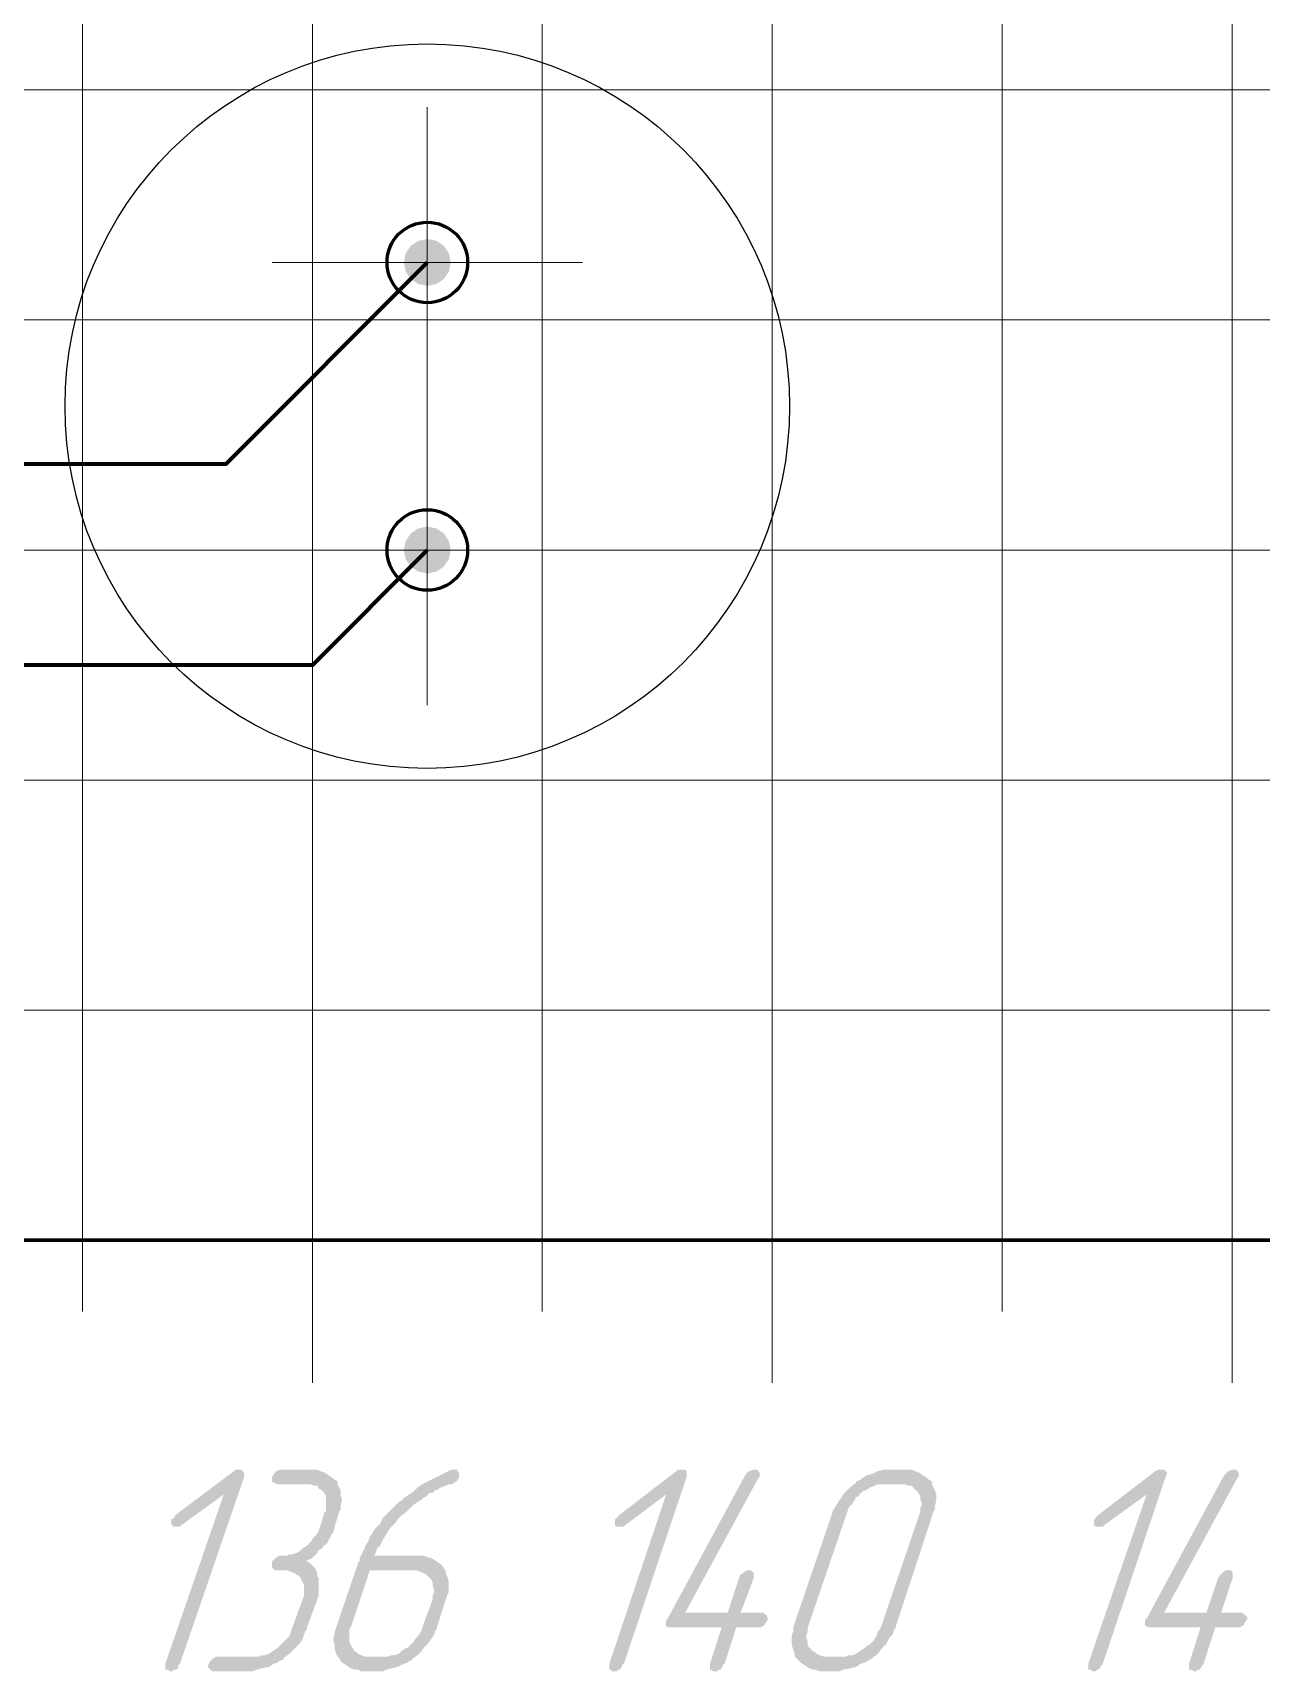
# Model space of a CAD drawing. Extents: x 260 to 1101, y 70 to 664.
# Drawn here: x 594.46 to 615.82, y 375.29 to 403.78 of the extents above; entities that cross this region are included whole.
import ezdxf

# ---------------------------------------------------------------- set-up
doc = ezdxf.new("R2010")
doc.units = 0
doc.header["$MEASUREMENT"] = 0
doc.layers.add('PDF _Геометрия', color=7, linetype='CONTINUOUS')
doc.layers.add('PDF _Сплошная заливка', color=7, linetype='CONTINUOUS')

msp = doc.modelspace()

# ---------------------------------------------------------------- hatches: boundary and pattern name
at = {"layer": 'PDF _Сплошная заливка', "true_color": 0xffffff, "transparency": 33554559}
for points in [[(600.909, 399.786), (600.94, 399.942), (601.028, 400.075), (601.161, 400.163), (601.317, 400.194), (601.317, 399.786)], [(601.317, 399.378), (601.161, 399.409), (601.028, 399.498), (600.94, 399.63), (600.909, 399.786), (601.317, 399.786)], [(601.725, 399.786), (601.693, 399.63), (601.605, 399.498), (601.473, 399.409), (601.317, 399.378), (601.317, 399.786)], [(600.909, 394.786), (600.94, 394.942), (601.028, 395.075), (601.161, 395.163), (601.317, 395.194), (601.317, 394.786)], [(601.317, 394.378), (601.161, 394.41), (601.028, 394.498), (600.94, 394.63), (600.909, 394.786), (601.317, 394.786)], [(601.725, 394.786), (601.693, 394.63), (601.605, 394.498), (601.473, 394.41), (601.317, 394.378), (601.317, 394.786)]]:
    msp.add_hatch(color=7, dxfattribs=at).paths.add_polyline_path(points)
at = {"layer": 'PDF _Сплошная заливка', "transparency": 33554559}
for points in [[(601.317, 399.786), (601.317, 400.194), (601.473, 400.163), (601.605, 400.075), (601.693, 399.942), (601.725, 399.786)], [(601.317, 394.786), (601.317, 395.194), (601.473, 395.163), (601.605, 395.075), (601.693, 394.942), (601.725, 394.786)], [(598.056, 378.797), (598.082, 378.797), (598.107, 378.772), (598.107, 378.772), (598.132, 378.746), (598.132, 378.721), (598.132, 378.67), (597.015, 375.419), (597.015, 375.419), (596.99, 375.394), (596.99, 375.343), (596.939, 375.317), (596.939, 375.317), (596.914, 375.317), (596.888, 375.292), (596.837, 375.292), (596.837, 375.292), (596.837, 375.292), (596.812, 375.317), (596.761, 375.317), (596.761, 375.317), (596.761, 375.343), (596.761, 375.368), (596.761, 375.419), (597.777, 378.365), (597.041, 377.832), (597.041, 377.832), (597.015, 377.807), (596.99, 377.807), (596.964, 377.807), (596.939, 377.807), (596.914, 377.807), (596.888, 377.807), (596.888, 377.832), (596.863, 377.832), (596.863, 377.857), (596.863, 377.883), (596.863, 377.934), (596.863, 377.934), (596.888, 377.934), (596.914, 377.959), (596.939, 378.01), (597.955, 378.772), (597.955, 378.772), (597.98, 378.797), (598.005, 378.797), (598.031, 378.797)], [(599.351, 378.797), (599.402, 378.797), (599.453, 378.772), (599.529, 378.746), (599.605, 378.696), (599.681, 378.645), (599.707, 378.619), (599.757, 378.594), (599.757, 378.569), (599.757, 378.543), (599.783, 378.492), (599.808, 378.442), (599.808, 378.365), (599.834, 378.264), (599.808, 378.162), (599.808, 378.111), (599.783, 378.061), (599.707, 377.807), (599.681, 377.705), (599.656, 377.68), (599.63, 377.629), (599.63, 377.603), (599.63, 377.603), (599.605, 377.603), (599.605, 377.578), (599.58, 377.527), (599.529, 377.476), (599.503, 377.476), (599.503, 377.451), (599.478, 377.426), (599.427, 377.4), (599.402, 377.349), (599.351, 377.299), (599.3, 377.248), (599.224, 377.222), (599.224, 377.197), (599.25, 377.197), (599.275, 377.172), (599.3, 377.146), (599.326, 377.121), (599.376, 377.07), (599.402, 376.994), (599.402, 376.943), (599.402, 376.943), (599.427, 376.918), (599.427, 376.867), (599.427, 376.816), (599.427, 376.765), (599.427, 376.689), (599.427, 376.613), (599.402, 376.537), (599.224, 376.054), (599.224, 376.029), (599.224, 376.029), (599.224, 376.003), (599.199, 376.003), (599.173, 375.927), (599.148, 375.851), (599.097, 375.775), (599.021, 375.698), (598.919, 375.597), (598.818, 375.521), (598.818, 375.521), (598.818, 375.495), (598.792, 375.495), (598.767, 375.47), (598.742, 375.47), (598.716, 375.444), (598.64, 375.419), (598.564, 375.368), (598.437, 375.343), (598.335, 375.317), (598.285, 375.292), (598.234, 375.292), (597.599, 375.292), (597.574, 375.292), (597.548, 375.317), (597.523, 375.343), (597.523, 375.343), (597.498, 375.368), (597.498, 375.394), (597.523, 375.419), (597.523, 375.419), (597.523, 375.444), (597.548, 375.47), (597.574, 375.495), (597.574, 375.495), (597.599, 375.521), (597.65, 375.546), (597.675, 375.546), (598.335, 375.546), (598.386, 375.546), (598.437, 375.571), (598.488, 375.571), (598.564, 375.597), (598.64, 375.648), (598.716, 375.698), (598.716, 375.698), (598.742, 375.724), (598.767, 375.749), (598.818, 375.8), (598.869, 375.851), (598.919, 375.902), (598.945, 375.978), (598.97, 376.054), (599.148, 376.537), (599.148, 376.562), (599.173, 376.587), (599.173, 376.613), (599.173, 376.664), (599.173, 376.714), (599.173, 376.791), (599.148, 376.841), (599.123, 376.892), (599.123, 376.918), (599.097, 376.918), (599.097, 376.943), (599.046, 376.968), (599.021, 376.994), (598.945, 377.019), (598.894, 377.045), (598.818, 377.045), (598.691, 377.045), (598.666, 377.045), (598.64, 377.07), (598.615, 377.095), (598.615, 377.095), (598.615, 377.121), (598.615, 377.146), (598.615, 377.172), (598.615, 377.172), (598.615, 377.197), (598.64, 377.222), (598.666, 377.248), (598.666, 377.248), (598.691, 377.273), (598.742, 377.299), (598.767, 377.299), (598.818, 377.299), (598.869, 377.299), (598.919, 377.324), (598.97, 377.324), (599.046, 377.349), (599.123, 377.4), (599.173, 377.451), (599.199, 377.451), (599.224, 377.476), (599.25, 377.502), (599.3, 377.553), (599.326, 377.603), (599.376, 377.654), (599.427, 377.73), (599.453, 377.807), (599.529, 378.061), (599.554, 378.061), (599.554, 378.086), (599.554, 378.137), (599.554, 378.162), (599.554, 378.238), (599.554, 378.289), (599.554, 378.34), (599.503, 378.416), (599.503, 378.416), (599.503, 378.416), (599.478, 378.442), (599.427, 378.467), (599.402, 378.518), (599.351, 378.518), (599.275, 378.543), (599.199, 378.543), (598.691, 378.543), (598.666, 378.569), (598.64, 378.569), (598.615, 378.594), (598.615, 378.594), (598.615, 378.619), (598.615, 378.645), (598.615, 378.67), (598.615, 378.67), (598.64, 378.696), (598.64, 378.721), (598.666, 378.746), (598.691, 378.772), (598.716, 378.772), (598.742, 378.797), (598.792, 378.797), (599.326, 378.797)], [(605.775, 378.797), (605.8, 378.797), (605.826, 378.772), (605.826, 378.772), (605.826, 378.746), (605.826, 378.721), (605.826, 378.67), (604.734, 375.419), (604.709, 375.419), (604.709, 375.394), (604.683, 375.343), (604.658, 375.317), (604.658, 375.317), (604.632, 375.317), (604.607, 375.292), (604.556, 375.292), (604.556, 375.292), (604.531, 375.292), (604.506, 375.317), (604.48, 375.317), (604.48, 375.317), (604.48, 375.343), (604.48, 375.368), (604.48, 375.419), (605.47, 378.365), (604.759, 377.832), (604.759, 377.832), (604.734, 377.807), (604.683, 377.807), (604.658, 377.807), (604.658, 377.807), (604.632, 377.807), (604.607, 377.807), (604.582, 377.832), (604.582, 377.832), (604.582, 377.857), (604.582, 377.883), (604.582, 377.934), (604.582, 377.934), (604.582, 377.934), (604.607, 377.959), (604.658, 378.01), (605.648, 378.772), (605.648, 378.772), (605.673, 378.797), (605.699, 378.797), (605.75, 378.797), (605.75, 378.797)], [(607.019, 378.797), (607.045, 378.797), (607.07, 378.772), (607.07, 378.772), (607.095, 378.746), (607.095, 378.721), (607.095, 378.67), (607.07, 378.645), (605.8, 376.308), (606.537, 376.308), (606.74, 376.918), (606.74, 376.918), (606.74, 376.943), (606.765, 376.968), (606.791, 376.994), (606.816, 376.994), (606.816, 377.019), (606.841, 377.019), (606.867, 377.045), (606.892, 377.045), (606.918, 377.045), (606.918, 377.045), (606.943, 377.045), (606.968, 377.019), (606.994, 377.019), (606.994, 376.994), (606.994, 376.968), (606.994, 376.918), (606.765, 376.308), (607.172, 376.308), (607.172, 376.283), (607.197, 376.283), (607.222, 376.257), (607.222, 376.257), (607.222, 376.232), (607.248, 376.206), (607.222, 376.181), (607.222, 376.181), (607.222, 376.156), (607.197, 376.13), (607.172, 376.079), (607.172, 376.079), (607.146, 376.079), (607.121, 376.054), (607.07, 376.054), (606.689, 376.054), (606.486, 375.419), (606.461, 375.419), (606.461, 375.394), (606.435, 375.343), (606.41, 375.317), (606.384, 375.317), (606.384, 375.317), (606.359, 375.292), (606.308, 375.292), (606.308, 375.292), (606.283, 375.292), (606.257, 375.317), (606.232, 375.317), (606.232, 375.317), (606.232, 375.343), (606.232, 375.368), (606.232, 375.419), (606.435, 376.054), (605.547, 376.054), (605.521, 376.054), (605.496, 376.054), (605.47, 376.079), (605.47, 376.079), (605.47, 376.105), (605.47, 376.13), (605.47, 376.181), (605.496, 376.206), (606.841, 378.696), (606.841, 378.696), (606.867, 378.721), (606.867, 378.746), (606.918, 378.772), (606.994, 378.797), (606.994, 378.797)], [(614.103, 378.797), (614.129, 378.797), (614.154, 378.772), (614.154, 378.772), (614.179, 378.746), (614.179, 378.721), (614.154, 378.67), (613.062, 375.419), (613.062, 375.419), (613.037, 375.394), (613.012, 375.343), (612.986, 375.317), (612.986, 375.317), (612.961, 375.317), (612.935, 375.292), (612.885, 375.292), (612.885, 375.292), (612.885, 375.292), (612.859, 375.317), (612.808, 375.317), (612.808, 375.317), (612.808, 375.343), (612.808, 375.368), (612.808, 375.419), (613.824, 378.365), (613.088, 377.832), (613.088, 377.832), (613.062, 377.807), (613.037, 377.807), (612.986, 377.807), (612.986, 377.807), (612.961, 377.807), (612.935, 377.807), (612.91, 377.832), (612.91, 377.832), (612.91, 377.857), (612.91, 377.883), (612.91, 377.934), (612.91, 377.934), (612.935, 377.934), (612.935, 377.959), (612.986, 378.01), (613.976, 378.772), (614.002, 378.772), (614.002, 378.797), (614.053, 378.797), (614.078, 378.797), (614.078, 378.797)], [(615.347, 378.797), (615.373, 378.797), (615.398, 378.772), (615.398, 378.772), (615.424, 378.746), (615.424, 378.721), (615.424, 378.67), (615.398, 378.645), (614.129, 376.308), (614.865, 376.308), (615.068, 376.918), (615.068, 376.918), (615.094, 376.943), (615.094, 376.968), (615.144, 376.994), (615.144, 376.994), (615.144, 377.019), (615.17, 377.019), (615.195, 377.045), (615.246, 377.045), (615.246, 377.045), (615.271, 377.045), (615.297, 377.045), (615.322, 377.019), (615.322, 377.019), (615.322, 376.994), (615.322, 376.968), (615.322, 376.918), (615.119, 376.308), (615.5, 376.308), (615.5, 376.283), (615.525, 376.283), (615.551, 376.257), (615.551, 376.257), (615.576, 376.232), (615.576, 376.206), (615.576, 376.181), (615.551, 376.181), (615.551, 376.156), (615.525, 376.13), (615.5, 376.079), (615.5, 376.079), (615.474, 376.079), (615.449, 376.054), (615.398, 376.054), (615.017, 376.054), (614.814, 375.419), (614.814, 375.419), (614.789, 375.394), (614.763, 375.343), (614.738, 375.317), (614.738, 375.317), (614.713, 375.317), (614.687, 375.292), (614.637, 375.292), (614.637, 375.292), (614.637, 375.292), (614.611, 375.317), (614.56, 375.317), (614.56, 375.317), (614.56, 375.343), (614.56, 375.368), (614.56, 375.419), (614.763, 376.054), (613.875, 376.054), (613.875, 376.054), (613.849, 376.054), (613.824, 376.079), (613.799, 376.079), (613.799, 376.105), (613.799, 376.13), (613.799, 376.181), (613.824, 376.206), (615.17, 378.696), (615.17, 378.696), (615.195, 378.721), (615.221, 378.746), (615.246, 378.772), (615.322, 378.797)]]:
    msp.add_hatch(color=256, dxfattribs=at).paths.add_polyline_path(points)
h = msp.add_hatch(color=256, dxfattribs=at)
h.paths.add_polyline_path([(601.078, 377.045), (600.316, 377.045), (599.986, 376.054), (599.96, 376.029), (599.96, 376.003), (599.96, 375.978), (599.96, 375.927), (599.96, 375.876), (599.96, 375.8), (599.986, 375.749), (600.011, 375.698), (600.011, 375.698), (600.037, 375.673), (600.037, 375.648), (600.087, 375.622), (600.113, 375.597), (600.164, 375.571), (600.24, 375.546), (600.316, 375.546), (600.595, 375.546), (600.621, 375.546), (600.697, 375.571), (600.748, 375.571), (600.824, 375.597), (600.875, 375.648), (600.951, 375.698), (600.976, 375.698), (601.002, 375.724), (601.027, 375.749), (601.078, 375.8), (601.103, 375.851), (601.154, 375.902), (601.205, 375.978), (601.23, 376.054), (601.408, 376.537), (601.408, 376.562), (601.408, 376.587), (601.408, 376.613), (601.433, 376.664), (601.433, 376.714), (601.408, 376.791), (601.408, 376.841), (601.382, 376.892), (601.357, 376.918), (601.357, 376.918), (601.332, 376.943), (601.306, 376.968), (601.255, 376.994), (601.205, 377.019), (601.129, 377.045)], flags=0)
h.paths.add_polyline_path([(601.839, 378.797), (601.839, 378.772), (601.865, 378.746), (601.865, 378.746), (601.865, 378.721), (601.865, 378.696), (601.865, 378.67), (601.865, 378.67), (601.865, 378.645), (601.839, 378.619), (601.839, 378.619), (601.839, 378.594), (601.814, 378.594), (601.789, 378.569), (601.738, 378.543), (601.687, 378.543), (601.636, 378.518), (601.509, 378.467), (601.509, 378.442), (601.484, 378.442), (601.459, 378.442), (601.433, 378.416), (601.408, 378.391), (601.357, 378.391), (601.281, 378.315), (601.255, 378.315), (601.23, 378.289), (601.205, 378.264), (601.154, 378.238), (601.078, 378.188), (601.027, 378.137), (600.951, 378.061), (600.849, 377.984), (600.849, 377.984), (600.824, 377.959), (600.798, 377.934), (600.773, 377.883), (600.722, 377.832), (600.671, 377.781), (600.621, 377.705), (600.595, 377.654), (600.57, 377.629), (600.57, 377.603), (600.544, 377.578), (600.519, 377.527), (600.494, 377.476), (600.443, 377.426), (600.418, 377.349), (600.392, 377.299), (601.179, 377.299), (601.205, 377.299), (601.255, 377.299), (601.332, 377.273), (601.408, 377.248), (601.484, 377.197), (601.56, 377.146), (601.585, 377.121), (601.611, 377.07), (601.611, 377.07), (601.636, 377.045), (601.636, 376.994), (601.662, 376.943), (601.687, 376.867), (601.687, 376.765), (601.687, 376.664), (601.662, 376.613), (601.636, 376.537), (601.484, 376.054), (601.484, 376.029), (601.484, 376.029), (601.459, 376.003), (601.459, 376.003), (601.433, 375.927), (601.382, 375.851), (601.332, 375.775), (601.255, 375.698), (601.179, 375.597), (601.078, 375.521), (601.078, 375.521), (601.052, 375.495), (601.052, 375.495), (601.027, 375.47), (601.002, 375.47), (600.976, 375.444), (600.9, 375.419), (600.798, 375.368), (600.697, 375.343), (600.595, 375.317), (600.544, 375.292), (600.468, 375.292), (600.189, 375.292), (600.164, 375.292), (600.113, 375.317), (600.062, 375.317), (599.986, 375.343), (599.91, 375.394), (599.834, 375.444), (599.808, 375.47), (599.783, 375.521), (599.783, 375.521), (599.783, 375.521), (599.757, 375.546), (599.732, 375.597), (599.707, 375.673), (599.707, 375.749), (599.681, 375.825), (599.681, 375.876), (599.707, 375.927), (599.707, 375.978), (599.732, 376.054), (600.113, 377.172), (600.113, 377.172), (600.113, 377.197), (600.138, 377.197), (600.138, 377.248), (600.164, 377.299), (600.189, 377.349), (600.214, 377.4), (600.24, 377.476), (600.291, 377.553), (600.316, 377.629), (600.367, 377.705), (600.418, 377.781), (600.494, 377.857), (600.544, 377.959), (600.621, 378.035), (600.697, 378.111), (600.697, 378.111), (600.722, 378.137), (600.748, 378.162), (600.773, 378.188), (600.824, 378.238), (600.875, 378.264), (600.925, 378.315), (601.002, 378.365), (601.078, 378.416), (601.154, 378.492), (601.23, 378.543), (601.332, 378.594), (601.433, 378.645), (601.535, 378.696), (601.636, 378.746), (601.738, 378.797), (601.789, 378.797), (601.814, 378.797)], flags=0)
h = msp.add_hatch(color=256, dxfattribs=at)
h.paths.add_polyline_path([(609.533, 378.543), (609.254, 378.543), (609.228, 378.543), (609.152, 378.543), (609.101, 378.518), (609.025, 378.492), (608.949, 378.442), (608.873, 378.416), (608.873, 378.391), (608.847, 378.391), (608.822, 378.34), (608.771, 378.315), (608.746, 378.264), (608.695, 378.188), (608.644, 378.137), (608.619, 378.061), (607.933, 376.054), (607.933, 376.029), (607.933, 376.003), (607.933, 375.978), (607.908, 375.927), (607.908, 375.876), (607.933, 375.8), (607.933, 375.749), (607.959, 375.698), (607.984, 375.698), (607.984, 375.673), (608.01, 375.648), (608.06, 375.622), (608.086, 375.597), (608.136, 375.571), (608.213, 375.546), (608.263, 375.546), (608.568, 375.546), (608.594, 375.546), (608.644, 375.571), (608.72, 375.571), (608.771, 375.597), (608.847, 375.648), (608.924, 375.698), (608.924, 375.698), (608.949, 375.724), (609, 375.749), (609.025, 375.775), (609.076, 375.825), (609.127, 375.902), (609.152, 375.978), (609.203, 376.054), (609.888, 378.061), (609.888, 378.061), (609.888, 378.086), (609.888, 378.137), (609.914, 378.162), (609.914, 378.213), (609.888, 378.289), (609.888, 378.34), (609.838, 378.416), (609.838, 378.416), (609.838, 378.416), (609.812, 378.442), (609.787, 378.467), (609.736, 378.518), (609.685, 378.518), (609.609, 378.543)], flags=0)
h.paths.add_polyline_path([(609.685, 378.797), (609.736, 378.797), (609.787, 378.772), (609.863, 378.746), (609.939, 378.696), (610.015, 378.645), (610.041, 378.619), (610.092, 378.594), (610.092, 378.569), (610.092, 378.543), (610.117, 378.492), (610.142, 378.442), (610.168, 378.365), (610.168, 378.264), (610.142, 378.162), (610.142, 378.111), (610.117, 378.061), (609.457, 376.054), (609.457, 376.029), (609.431, 376.029), (609.431, 376.003), (609.431, 376.003), (609.406, 375.927), (609.355, 375.876), (609.304, 375.775), (609.228, 375.698), (609.152, 375.597), (609.051, 375.521), (609.051, 375.521), (609.025, 375.495), (609.025, 375.495), (609, 375.495), (608.974, 375.47), (608.924, 375.444), (608.847, 375.419), (608.771, 375.368), (608.67, 375.343), (608.543, 375.317), (608.492, 375.292), (608.441, 375.292), (608.162, 375.292), (608.136, 375.292), (608.086, 375.317), (608.035, 375.317), (607.959, 375.343), (607.882, 375.394), (607.806, 375.444), (607.781, 375.47), (607.73, 375.521), (607.73, 375.521), (607.73, 375.521), (607.705, 375.546), (607.705, 375.597), (607.679, 375.673), (607.654, 375.749), (607.654, 375.825), (607.654, 375.876), (607.654, 375.927), (607.679, 375.978), (607.679, 376.054), (608.365, 378.061), (608.365, 378.061), (608.365, 378.061), (608.365, 378.086), (608.39, 378.111), (608.416, 378.162), (608.466, 378.238), (608.517, 378.315), (608.568, 378.391), (608.67, 378.492), (608.771, 378.569), (608.771, 378.569), (608.771, 378.594), (608.797, 378.594), (608.822, 378.619), (608.847, 378.619), (608.873, 378.645), (608.949, 378.696), (609.051, 378.721), (609.152, 378.772), (609.254, 378.797), (609.304, 378.797), (609.66, 378.797)], flags=0)

# ---------------------------------------------------------------- linework, layer by layer
at = {"layer": 'PDF _Геометрия', "lineweight": 18}
for points in [[(324.934, 382.786), (327.413, 382.786), (647.301, 382.786), (647.301, 592.786), (327.413, 592.786), (327.413, 382.786), (326.173, 382.786)], [(595.319, 381.546), (595.319, 382.786), (595.319, 592.786)], [(599.318, 380.306), (599.318, 382.786), (599.318, 592.786)], [(603.316, 381.546), (603.316, 382.786), (603.316, 592.786)], [(607.315, 380.306), (607.315, 382.786), (607.315, 592.786)], [(611.313, 381.546), (611.313, 382.786), (611.313, 592.786)], [(615.312, 380.306), (615.312, 382.786), (615.312, 592.786)], [(326.173, 402.786), (327.413, 402.786), (647.301, 402.786)], [(601.317, 397.086), (601.317, 402.486)], [(601.317, 397.386), (601.317, 402.186)], [(598.618, 399.786), (604.016, 399.786)], [(598.918, 399.786), (603.716, 399.786)], [(324.934, 398.786), (327.413, 398.786), (647.301, 398.786)], [(601.317, 392.086), (601.317, 397.486)], [(601.317, 392.386), (601.317, 397.186)], [(326.173, 394.786), (327.413, 394.786), (647.301, 394.786)], [(598.618, 394.786), (604.016, 394.786)], [(598.918, 394.786), (603.716, 394.786)], [(324.934, 390.786), (327.413, 390.786), (647.301, 390.786)], [(326.173, 386.786), (327.413, 386.786), (647.301, 386.786)], [(599.318, 381.546), (599.318, 382.786)], [(607.315, 381.546), (607.315, 382.786)], [(615.312, 381.546), (615.312, 382.786)]]:
    msp.add_lwpolyline(points, dxfattribs=at)
at = {"layer": 'PDF _Геометрия', "lineweight": 60}
for points in [[(327.413, 592.786), (327.413, 382.786), (647.301, 382.786), (647.301, 592.786)], [(647.301, 382.786), (327.413, 382.786), (647.301, 382.786), (647.301, 592.786)], [(647.301, 382.786), (327.413, 382.786), (327.413, 592.786), (647.301, 592.786)]]:
    msp.add_lwpolyline(points, close=True, dxfattribs=at)
at = {"layer": 'PDF _Геометрия', "lineweight": 50}
msp.add_lwpolyline([(647.301, 382.786), (647.301, 586.786), (647.301, 592.786), (327.413, 592.786), (327.413, 382.786), (337.409, 382.786)], close=True, dxfattribs=at)
at = {"layer": 'PDF _Геометрия', "lineweight": 80}
for points in [[(601.317, 399.786), (597.812, 396.28), (591.32, 396.28), (583.323, 396.28), (575.326, 396.28), (567.329, 396.28), (563.349, 396.28), (563.248, 396.179), (559.331, 396.179), (553.303, 396.179), (543.29, 406.195), (543.29, 410.786), (539.177, 410.786), (539.177, 428.344), (533.74, 433.782), (533.74, 461.793), (535.436, 463.49), (535.436, 469.356), (533.74, 471.053), (533.74, 506.318), (540.73, 513.311), (540.73, 514.786)], [(601.317, 394.786), (599.318, 392.786), (591.32, 392.786), (583.323, 392.786), (575.326, 392.786), (567.329, 392.786), (563.146, 392.786), (561.214, 390.853), (553.396, 390.853), (547.15, 397.102), (543.337, 397.102), (543.337, 398.786)]]:
    msp.add_lwpolyline(points, dxfattribs=at)
at = {"layer": 'PDF _Геометрия', "lineweight": 25}
msp.add_circle((601.316, 397.287), 6.299, dxfattribs=at)
at = {"layer": 'PDF _Геометрия', "lineweight": 60}
for centre in [(601.317, 399.786), (601.317, 399.786), (601.317, 394.786), (601.317, 394.786)]:
    msp.add_circle(centre, 0.7, dxfattribs=at)

doc.saveas('drawing.dxf')
